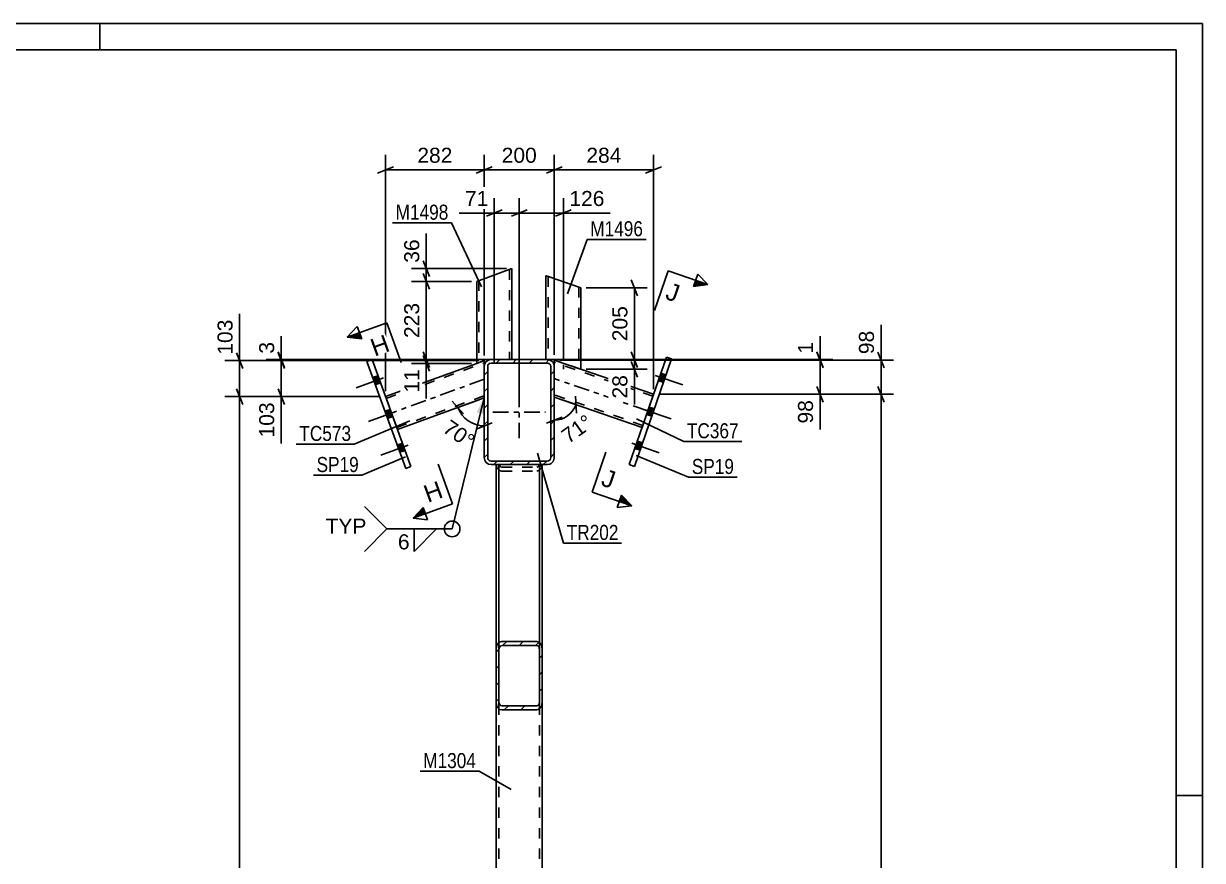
# Model space of a CAD drawing. Header units: millimetres. Extents: x 0 to 841, y 0 to 594.
# Drawn here: x 616.5 to 841, y 434.6 to 594 of the extents above; entities that cross this region are included whole.
import ezdxf

# ---------------------------------------------------------------- set-up
doc = ezdxf.new("R2010")
doc.units = ezdxf.units.MM
doc.linetypes.add('DXK_LINE_DOT2', pattern=[3.9198, 1.9599, -1.9599])
doc.linetypes.add('DXK_LINE_DOT3', pattern=[5.9187, 2.979, -0.9799, 0.9799, -0.9799])
doc.styles.add('Arial', font='ARIAL.TTF', dxfattribs={"height": 0.2})
doc.styles.add('Arial Narrow', font='ARIALN.TTF', dxfattribs={"height": 0.2})

# ---------------------------------------------------------------- blocks, each defined once
blk = doc.blocks.new('Unknown-761549208-1135')
at = {"color": 5, "linetype": 'Continuous'}
for p, q in [((841, 594), (0, 594)), ((631, 589), (631, 594)), ((841, 0), (841, 594)), ((836, 589), (5, 589)), ((836, 5), (836, 589)), ((841, 447), (836, 447))]:
    blk.add_line(p, q, dxfattribs=at)
blk = doc.blocks.new('Part-761549208-2528 - 2522')
at = {"linetype": 'Continuous'}
h = blk.add_hatch(dxfattribs=at)
h.set_pattern_fill('', scale=0.7, style=0, pattern_type=0)
h.set_pattern_definition([(45, (704.2237, 511.3522), (-1.57154, 1.57154), [])])
h.paths.add_polyline_path([(704.22, 528.69), (704.22, 511.35), (704.33, 510.84), (704.61, 510.41), (705.05, 510.12), (705.56, 510.02), (716.22, 510.02), (716.73, 510.12), (717.17, 510.41), (717.46, 510.84), (717.56, 511.35), (717.56, 528.69), (717.46, 529.2), (717.17, 529.63), (716.73, 529.92), (716.22, 530.02), (705.56, 530.02), (705.05, 529.92), (704.61, 529.63), (704.33, 529.2)])
h.paths.add_polyline_path([(705.09, 529.16), (705.3, 529.3), (705.56, 529.35), (716.22, 529.35), (716.48, 529.3), (716.7, 529.16), (716.84, 528.94), (716.89, 528.69), (716.89, 511.35), (716.84, 511.1), (716.7, 510.88), (716.48, 510.74), (716.22, 510.69), (705.56, 510.69), (705.3, 510.74), (705.09, 510.88), (704.94, 511.1), (704.89, 511.35), (704.89, 528.69), (704.94, 528.94)])
at = {"color": 2, "linetype": 'Continuous'}
for p, q in [((705.56, 530.02), (705.05, 529.92)), ((705.56, 530.02), (716.22, 530.02)), ((716.73, 529.92), (716.22, 530.02)), ((704.33, 529.2), (704.22, 528.69)), ((704.22, 511.35), (704.22, 528.69)), ((704.89, 528.69), (704.94, 528.94)), ((704.89, 511.35), (704.89, 528.69)), ((705.3, 529.3), (705.56, 529.35)), ((705.56, 529.35), (716.22, 529.35)), ((716.22, 529.35), (716.48, 529.3)), ((716.84, 528.94), (716.89, 528.69)), ((716.89, 511.35), (716.89, 528.69)), ((717.56, 528.69), (717.46, 529.2)), ((717.56, 511.35), (717.56, 528.69)), ((704.22, 511.35), (704.33, 510.84)), ((704.94, 511.1), (704.89, 511.35)), ((705.05, 510.12), (705.56, 510.02)), ((705.56, 510.69), (705.3, 510.74)), ((705.56, 510.69), (716.22, 510.69)), ((705.56, 510.02), (716.22, 510.02)), ((716.48, 510.74), (716.22, 510.69)), ((716.22, 510.02), (716.73, 510.12)), ((716.89, 511.35), (716.84, 511.1)), ((717.46, 510.84), (717.56, 511.35))]:
    blk.add_line(p, q, dxfattribs=at)
at = {"color": 7, "linetype": 'DXK_LINE_DOT3'}
for p, q in [((710.89, 515.02), (710.89, 525.02)), ((705.89, 520.02), (715.89, 520.02))]:
    blk.add_line(p, q, dxfattribs=at)
at = {"color": 2, "linetype": 'Continuous'}
for centre, radius, start, end in [((705.56, 528.69), 1.33, 112.5, 157.5), ((716.22, 528.69), 1.33, 22.5, 67.5), ((705.56, 528.69), 0.667, 112.5, 157.5), ((716.22, 528.69), 0.667, 22.5, 67.5), ((705.56, 511.35), 1.33, 202.5, 247.5), ((705.56, 511.35), 0.667, 202.5, 247.5), ((716.22, 511.35), 0.667, 292.5, 337.5), ((716.22, 511.35), 1.33, 292.5, 337.5)]:
    blk.add_arc(centre, radius, start, end, dxfattribs=at)
blk = doc.blocks.new('Part-761549208-2640 - 2522')
at = {"color": 2, "linetype": 'Continuous'}
for p, q in [((717.56, 529.92), (717.56, 529.08)), ((717.56, 529.08), (717.56, 528.69)), ((736.47, 523.41), (722.65, 528.17)), ((734.3, 517.11), (717.56, 522.87))]:
    blk.add_line(p, q, dxfattribs=at)
at = {"color": 7, "linetype": 'DXK_LINE_DOT2'}
for p, q in [((722.65, 528.17), (717.56, 529.92)), ((717.56, 529.92), (717.56, 529.86)), ((717.56, 529.86), (717.56, 529.67)), ((736.34, 523.03), (717.56, 529.5)), ((717.56, 528.69), (717.56, 522.87)), ((734.43, 517.49), (717.56, 523.29)), ((734.3, 517.11), (736.47, 523.41))]:
    blk.add_line(p, q, dxfattribs=at)
at = {"color": 7, "linetype": 'DXK_LINE_DOT3'}
blk.add_line((735.38, 520.26), (717.56, 526.4), dxfattribs=at)
blk = doc.blocks.new('Part-761549208-2548 - 2522')
at = {"color": 7, "linetype": 'DXK_LINE_DOT2'}
for p, q in [((706.49, 510.02), (715.29, 510.02)), ((706.49, 464.87), (706.49, 510.02)), ((707.02, 317.33), (707.02, 510.02)), ((714.76, 317.33), (714.76, 510.02)), ((715.29, 464.87), (715.29, 510.02)), ((706.49, 317.33), (706.49, 362.66)), ((715.29, 317.33), (715.29, 362.66)), ((715.29, 317.33), (706.49, 317.33))]:
    blk.add_line(p, q, dxfattribs=at)
at = {"color": 2, "linetype": 'Continuous'}
for p, q in [((706.49, 362.66), (706.49, 464.87)), ((715.29, 362.66), (715.29, 464.87))]:
    blk.add_line(p, q, dxfattribs=at)
blk = doc.blocks.new('Part-761549208-2554 - 2522')
at = {"color": 2, "linetype": 'Continuous'}
for p, q in [((702.8, 529.29), (685.43, 522.97)), ((704.22, 529.81), (704.22, 529.75)), ((704.22, 529.75), (704.22, 529.56)), ((704.22, 529.56), (704.22, 528.69)), ((687.71, 516.71), (704.22, 522.72))]:
    blk.add_line(p, q, dxfattribs=at)
at = {"color": 7, "linetype": 'DXK_LINE_DOT2'}
for p, q in [((685.57, 522.6), (704.22, 529.39)), ((702.8, 529.29), (704.22, 529.81)), ((704.22, 529.56), (704.22, 529.81)), ((704.22, 528.69), (704.22, 522.72)), ((687.57, 517.08), (704.22, 523.14)), ((685.43, 522.97), (687.71, 516.71))]:
    blk.add_line(p, q, dxfattribs=at)
at = {"color": 7, "linetype": 'DXK_LINE_DOT3'}
blk.add_line((704.22, 526.26), (686.57, 519.84), dxfattribs=at)
blk = doc.blocks.new('Part-761549208-2650 - 2522')
at = {"color": 2, "linetype": 'Continuous'}
for p, q in [((738.91, 530.5), (731.86, 510.02)), ((732.87, 509.67), (739.92, 530.16)), ((739.92, 530.16), (738.91, 530.5)), ((731.86, 510.02), (732.87, 509.67))]:
    blk.add_line(p, q, dxfattribs=at)
blk = doc.blocks.new('Part-761549208-2660 - 2522')
at = {"color": 2, "linetype": 'Continuous'}
for p, q in [((681.86, 529.65), (682.86, 530.02)), ((690.27, 509.66), (682.86, 530.02)), ((681.86, 529.65), (689.27, 509.29)), ((689.27, 509.29), (690.27, 509.66))]:
    blk.add_line(p, q, dxfattribs=at)
blk = doc.blocks.new('Part-761549208-2695 - 2522')
at = {"color": 7, "linetype": 'DXK_LINE_DOT2'}
for p, q in [((715.29, 510.02), (706.49, 510.02)), ((706.49, 510.02), (706.49, 464.05)), ((706.53, 510.02), (706.57, 509.74)), ((707.02, 464.05), (707.02, 510.02)), ((707.18, 509.79), (707.08, 510.02)), ((707.35, 509.62), (707.18, 509.79)), ((707.56, 509.55), (707.35, 509.62)), ((714.43, 509.62), (714.22, 509.55)), ((714.6, 509.79), (714.43, 509.62)), ((714.71, 510.02), (714.6, 509.79)), ((714.76, 464.05), (714.76, 510.02)), ((715.21, 509.74), (715.25, 510.02)), ((715.29, 464.05), (715.29, 510.02)), ((707.15, 508.88), (707.35, 508.82)), ((707.35, 508.82), (707.56, 508.76)), ((707.56, 509.55), (714.22, 509.55)), ((707.56, 508.76), (714.22, 508.76)), ((714.22, 508.76), (714.6, 508.88)), ((714.6, 508.88), (714.63, 508.88))]:
    blk.add_line(p, q, dxfattribs=at)
for centre, start, end in [((707.97, 510.06), 192.9924, 235.0125), ((713.81, 510.06), 304.9875, 347.0076)]:
    blk.add_arc(centre, 1.44, start, end, dxfattribs=at)
blk = doc.blocks.new('Part-761549208-2705 - 2522')
at = {"linetype": 'Continuous'}
h = blk.add_hatch(dxfattribs=at)
h.set_pattern_fill('', scale=0.7, style=0, pattern_type=0)
h.set_pattern_definition([(45, (706.4904, 464.8741), (-1.57154, 1.57154), [])])
h.paths.add_polyline_path([(706.49, 474.76), (706.49, 464.87), (706.57, 464.27), (706.8, 463.76), (707.15, 463.41), (707.56, 463.29), (714.22, 463.29), (714.63, 463.41), (714.98, 463.76), (715.21, 464.27), (715.29, 464.87), (715.29, 474.76), (715.21, 475.36), (714.98, 475.88), (714.63, 476.22), (714.22, 476.34), (707.56, 476.34), (707.15, 476.22), (706.8, 475.88), (706.57, 475.36)])
h.paths.add_polyline_path([(707.18, 475.32), (707.35, 475.49), (707.56, 475.55), (714.22, 475.55), (714.43, 475.49), (714.6, 475.32), (714.72, 475.06), (714.76, 474.76), (714.76, 464.87), (714.72, 464.57), (714.6, 464.32), (714.43, 464.14), (714.22, 464.08), (707.56, 464.08), (707.35, 464.14), (707.18, 464.32), (707.06, 464.57), (707.02, 464.87), (707.02, 474.76), (707.06, 475.06)])
at = {"color": 2, "linetype": 'Continuous'}
for p, q in [((706.49, 474.76), (706.49, 510.02)), ((715.29, 474.76), (715.29, 510.02)), ((707.56, 476.34), (707.15, 476.22)), ((707.56, 476.34), (714.22, 476.34)), ((714.63, 476.22), (714.22, 476.34)), ((706.57, 475.36), (706.49, 474.76)), ((706.49, 464.87), (706.49, 474.76)), ((707.02, 474.76), (707.06, 475.06)), ((707.02, 464.87), (707.02, 474.76)), ((707.35, 475.49), (707.56, 475.55)), ((707.56, 475.55), (714.22, 475.55)), ((714.22, 475.55), (714.43, 475.49)), ((714.72, 475.06), (714.76, 474.76)), ((714.76, 464.87), (714.76, 474.76)), ((715.29, 474.76), (715.21, 475.36)), ((715.29, 464.87), (715.29, 474.76)), ((706.49, 464.87), (706.57, 464.27)), ((707.06, 464.57), (707.02, 464.87)), ((714.76, 464.87), (714.72, 464.57)), ((715.21, 464.27), (715.29, 464.87)), ((707.15, 463.41), (707.56, 463.29)), ((707.56, 464.08), (707.35, 464.14)), ((707.56, 464.08), (714.22, 464.08)), ((707.56, 463.29), (714.22, 463.29)), ((714.43, 464.14), (714.22, 464.08)), ((714.22, 463.29), (714.63, 463.41))]:
    blk.add_line(p, q, dxfattribs=at)
at = {"color": 7, "linetype": 'DXK_LINE_DOT2'}
for p, q in [((706.49, 510.02), (715.29, 510.02)), ((706.57, 509.74), (706.53, 510.02)), ((707.02, 464.87), (707.02, 510.02)), ((707.08, 510.02), (707.18, 509.79)), ((707.18, 509.79), (707.35, 509.62)), ((707.35, 509.62), (707.56, 509.55)), ((714.22, 509.55), (714.43, 509.62)), ((714.43, 509.62), (714.6, 509.79)), ((714.6, 509.79), (714.71, 510.02)), ((714.76, 464.87), (714.76, 510.02)), ((715.25, 510.02), (715.21, 509.74)), ((707.56, 508.76), (707.15, 508.88)), ((707.56, 509.55), (714.22, 509.55)), ((707.56, 508.76), (714.22, 508.76)), ((714.63, 508.88), (714.22, 508.76)), ((706.49, 464.87), (706.49, 474.76)), ((715.29, 464.87), (715.29, 474.76))]:
    blk.add_line(p, q, dxfattribs=at)
for centre, start, end in [((707.97, 510.06), 192.9924, 235.0125), ((713.81, 510.06), 304.9875, 347.0076)]:
    blk.add_arc(centre, 1.44, start, end, dxfattribs=at)
at = {"color": 2, "linetype": 'Continuous'}
for centre, radius, start, end in [((707.97, 475.04), 1.44, 124.9875, 167.0076), ((713.81, 475.04), 1.44, 12.9924, 55.0125), ((707.77, 474.9), 0.72, 124.9875, 167.0076), ((714.02, 474.9), 0.72, 12.9924, 55.0125), ((707.97, 464.59), 1.44, 192.9924, 235.0125), ((707.77, 464.73), 0.72, 192.9924, 235.0125), ((714.02, 464.73), 0.72, 304.9875, 347.0076), ((713.81, 464.59), 1.44, 304.9875, 347.0076)]:
    blk.add_arc(centre, radius, start, end, dxfattribs=at)
blk = doc.blocks.new('Bolt-761549208-2716 - 2522')
at = {"linetype": 'Continuous'}
for points in [[(684.48, 525.57), (683.98, 526.95), (682.98, 526.58), (683.48, 525.21)], [(684.48, 525.57), (683.98, 526.95), (682.98, 526.58), (683.48, 525.21)], [(684.48, 525.57), (683.98, 526.95), (682.98, 526.58), (683.48, 525.21)], [(686.82, 519.15), (686.32, 520.53), (685.32, 520.16), (685.82, 518.78)], [(686.82, 519.15), (686.32, 520.53), (685.32, 520.16), (685.82, 518.78)], [(689.16, 512.73), (688.66, 514.11), (687.65, 513.74), (688.16, 512.36)], [(689.16, 512.73), (688.66, 514.11), (687.65, 513.74), (688.16, 512.36)], [(689.16, 512.73), (688.66, 514.11), (687.65, 513.74), (688.16, 512.36)]]:
    blk.add_hatch(color=1, dxfattribs=at).paths.add_polyline_path(points)
at = {"color": 1, "linetype": 'Continuous'}
for p, q in [((685.05, 526.56), (679.85, 524.66)), ((685.05, 526.56), (679.85, 524.66)), ((685.05, 526.56), (679.85, 524.66)), ((683.98, 526.95), (682.98, 526.58)), ((683.98, 526.95), (682.98, 526.58)), ((683.98, 526.95), (682.98, 526.58)), ((684.48, 525.57), (683.48, 525.21)), ((684.48, 525.57), (683.48, 525.21)), ((684.48, 525.57), (683.48, 525.21)), ((687.38, 520.14), (682.18, 518.24)), ((687.38, 520.14), (682.18, 518.24)), ((686.32, 520.53), (685.32, 520.16)), ((686.32, 520.53), (685.32, 520.16)), ((686.82, 519.15), (685.82, 518.78)), ((686.82, 519.15), (685.82, 518.78)), ((688.66, 514.11), (687.65, 513.74)), ((688.66, 514.11), (687.65, 513.74)), ((688.66, 514.11), (687.65, 513.74)), ((689.72, 513.71), (684.52, 511.82)), ((689.72, 513.71), (684.52, 511.82)), ((689.72, 513.71), (684.52, 511.82)), ((689.16, 512.73), (688.16, 512.36)), ((689.16, 512.73), (688.16, 512.36)), ((689.16, 512.73), (688.16, 512.36))]:
    blk.add_line(p, q, dxfattribs=at)
blk = doc.blocks.new('Bolt-761549208-2718 - 2522')
at = {"linetype": 'Continuous'}
for points in [[(737.85, 527.41), (737.37, 526.03), (738.38, 525.68), (738.85, 527.07)], [(737.85, 527.41), (737.37, 526.03), (738.38, 525.68), (738.85, 527.07)], [(737.85, 527.41), (737.37, 526.03), (738.38, 525.68), (738.85, 527.07)], [(735.62, 520.95), (735.14, 519.57), (736.15, 519.22), (736.63, 520.61)], [(735.62, 520.95), (735.14, 519.57), (736.15, 519.22), (736.63, 520.61)], [(733.4, 514.49), (732.92, 513.11), (733.93, 512.76), (734.41, 514.15)], [(733.4, 514.49), (732.92, 513.11), (733.93, 512.76), (734.41, 514.15)], [(733.4, 514.49), (732.92, 513.11), (733.93, 512.76), (734.41, 514.15)]]:
    blk.add_hatch(color=1, dxfattribs=at).paths.add_polyline_path(points)
at = {"color": 1, "linetype": 'Continuous'}
for p, q in [((736.79, 527), (742.02, 525.2)), ((736.79, 527), (742.02, 525.2)), ((736.79, 527), (742.02, 525.2)), ((737.37, 526.03), (738.38, 525.68)), ((737.37, 526.03), (738.38, 525.68)), ((737.37, 526.03), (738.38, 525.68)), ((737.85, 527.41), (738.85, 527.07)), ((737.85, 527.41), (738.85, 527.07)), ((737.85, 527.41), (738.85, 527.07)), ((735.62, 520.95), (736.63, 520.61)), ((735.62, 520.95), (736.63, 520.61)), ((734.56, 520.54), (739.8, 518.74)), ((734.56, 520.54), (739.8, 518.74)), ((735.14, 519.57), (736.15, 519.22)), ((735.14, 519.57), (736.15, 519.22)), ((733.4, 514.49), (734.41, 514.15)), ((733.4, 514.49), (734.41, 514.15)), ((733.4, 514.49), (734.41, 514.15)), ((732.34, 514.08), (737.57, 512.28)), ((732.34, 514.08), (737.57, 512.28)), ((732.34, 514.08), (737.57, 512.28)), ((732.92, 513.11), (733.93, 512.76)), ((732.92, 513.11), (733.93, 512.76)), ((732.92, 513.11), (733.93, 512.76))]:
    blk.add_line(p, q, dxfattribs=at)
blk = doc.blocks.new('Part-761549208-2732 - 2522')
at = {"color": 2, "linetype": 'Continuous'}
for p, q in [((715.98, 545.98), (715.98, 530.02)), ((715.98, 545.98), (716.04, 545.95)), ((716.04, 545.95), (716.21, 545.89)), ((716.21, 545.89), (716.78, 545.7)), ((722.65, 543.68), (716.78, 545.7)), ((722.65, 543.68), (722.65, 528.17)), ((716.22, 530.02), (717.56, 530.02)), ((717.56, 530.02), (717.56, 529.92)), ((722.59, 528.19), (717.56, 529.92)), ((722.65, 528.17), (722.59, 528.19))]:
    blk.add_line(p, q, dxfattribs=at)
at = {"color": 7, "linetype": 'DXK_LINE_DOT2'}
for p, q in [((716.21, 545.89), (716.63, 545.75)), ((716.38, 545.84), (716.38, 530.02)), ((716.38, 545.84), (716.41, 545.83)), ((716.47, 545.81), (716.78, 545.7)), ((722.25, 543.82), (722.25, 528.31)), ((716.22, 530.02), (715.98, 530.02)), ((716.21, 530.02), (716.22, 530.02)), ((722.22, 528.32), (722.15, 528.34))]:
    blk.add_line(p, q, dxfattribs=at)
at = {"color": 7, "linetype": 'DXK_LINE_DOT3'}
blk.add_line((719.31, 544.83), (719.31, 528.17), dxfattribs=at)
blk = doc.blocks.new('Part-761549208-2742 - 2522')
at = {"color": 2, "linetype": 'Continuous'}
for p, q in [((709.46, 547.33), (702.8, 544.9)), ((709.46, 547.33), (709.46, 530.02)), ((702.8, 544.9), (702.8, 529.29)), ((704.22, 529.81), (704.22, 530.02)), ((704.22, 530.02), (705.56, 530.02)), ((702.8, 529.29), (704.22, 529.81))]:
    blk.add_line(p, q, dxfattribs=at)
at = {"color": 7, "linetype": 'DXK_LINE_DOT3'}
blk.add_line((706.13, 546.11), (706.13, 529.29), dxfattribs=at)
at = {"color": 7, "linetype": 'DXK_LINE_DOT2'}
for p, q in [((709.06, 547.18), (709.06, 530.02)), ((703.2, 545.04), (703.23, 545.06)), ((703.2, 545.04), (703.2, 529.44)), ((709.46, 530.02), (705.56, 530.02))]:
    blk.add_line(p, q, dxfattribs=at)
blk = doc.blocks.new('AngleDimension-761549208-15784 - 2522')
at = {"color": 7, "linetype": 'Continuous'}
for p, q in [((698.13, 522.1), (700.29, 519.69)), ((699.21, 520.89), (704.22, 522.72)), ((703.28, 522.38), (699.21, 520.89)), ((704.22, 517.38), (704.22, 522.72)), ((705.72, 517.98), (702.72, 516.78))]:
    blk.add_line(p, q, dxfattribs=at)
blk.add_arc((704.22, 522.72), 5.33, 200, 270, dxfattribs=at)
at = {"color": 0}
blk.add_wipeout([(701.21, 512.09), (703.62, 515.53), (697.68, 519.69), (695.27, 516.25)], dxfattribs=at)
at = {"color": 3, "style": 'Arial'}
blk.add_text('70°', height=2.865, rotation=-35.002, dxfattribs=at).set_placement((696.11, 516.4))
blk = doc.blocks.new('StraightDimension-761549208-15345 - 2522')
at = {"color": 7, "linetype": 'Continuous'}
for p, q in [((657.05, 531.31), (658.25, 528.31)), ((703.22, 529.81), (654.8, 529.81)), ((657.65, 522.97), (657.65, 529.81)), ((658.25, 521.47), (657.05, 524.47)), ((684.43, 522.97), (654.8, 522.97))]:
    blk.add_line(p, q, dxfattribs=at)
at = {"color": 0}
blk.add_wipeout([(656.9, 538.21), (652.7, 538.21), (652.7, 530.34), (656.9, 530.34)], dxfattribs=at)
at = {"color": 7, "linetype": 'Continuous'}
blk.add_line((657.65, 529.81), (657.65, 538.73), dxfattribs=at)
blk.add_line((657.65, 529.81), (657.65, 538.73), dxfattribs=at)
at = {"color": 3, "style": 'Arial'}
blk.add_text('103', height=2.865, rotation=90.0002, dxfattribs=at).set_placement((656.3, 530.94))
blk = doc.blocks.new('StraightDimension-761549208-15346 - 2522')
at = {"color": 7, "linetype": 'Continuous'}
for p, q in [((658.25, 521.47), (657.05, 524.47)), ((684.43, 522.97), (654.8, 522.97)), ((657.65, 306.33), (657.65, 522.97)), ((657.05, 307.83), (658.25, 304.83)), ((703.22, 306.33), (654.8, 306.33))]:
    blk.add_line(p, q, dxfattribs=at)
at = {"color": 0}
blk.add_wipeout([(656.9, 419.7), (652.7, 419.7), (652.7, 409.61), (656.9, 409.61)], dxfattribs=at)
at = {"color": 3, "style": 'Arial'}
blk.add_text('3250', height=2.865, rotation=90.0002, dxfattribs=at).set_placement((656.3, 410.21))
blk = doc.blocks.new('StraightDimension-761549208-15563 - 2522')
at = {"color": 7, "linetype": 'Continuous'}
for p, q in [((685.43, 523.97), (685.43, 568.99)), ((704.22, 530.81), (704.22, 568.99)), ((686.93, 566.74), (683.93, 565.54)), ((685.43, 566.14), (704.22, 566.14)), ((702.72, 565.54), (705.72, 566.74))]:
    blk.add_line(p, q, dxfattribs=at)
at = {"color": 0}
blk.add_wipeout([(698.76, 566.89), (698.76, 571.09), (690.89, 571.09), (690.89, 566.89)], dxfattribs=at)
at = {"color": 3, "style": 'Arial'}
blk.add_text('282', height=2.865, dxfattribs=at).set_placement((691.49, 567.49))
blk = doc.blocks.new('StraightDimension-761549208-15496 - 2522')
at = {"color": 7, "linetype": 'Continuous'}
for p, q in [((664.98, 531.31), (666.18, 528.31)), ((703.22, 529.81), (662.73, 529.81)), ((665.58, 522.97), (665.58, 529.81)), ((666.18, 521.47), (664.98, 524.47)), ((684.43, 522.97), (662.73, 522.97))]:
    blk.add_line(p, q, dxfattribs=at)
at = {"color": 0}
blk.add_wipeout([(664.83, 522.45), (660.63, 522.45), (660.63, 514.58), (664.83, 514.58)], dxfattribs=at)
at = {"color": 7, "linetype": 'Continuous'}
blk.add_line((665.58, 522.97), (665.58, 514.05), dxfattribs=at)
blk.add_line((665.58, 522.97), (665.58, 514.05), dxfattribs=at)
at = {"color": 3, "style": 'Arial'}
blk.add_text('103', height=2.865, rotation=90.0002, dxfattribs=at).set_placement((664.23, 515.18))
blk = doc.blocks.new('StraightDimension-761549208-15562 - 2522')
at = {"color": 7, "linetype": 'Continuous'}
for p, q in [((704.22, 530.81), (704.22, 568.99)), ((717.56, 530.92), (717.56, 568.99)), ((705.72, 566.74), (702.72, 565.54)), ((704.22, 566.14), (717.56, 566.14)), ((716.06, 565.54), (719.06, 566.74))]:
    blk.add_line(p, q, dxfattribs=at)
at = {"color": 0}
blk.add_wipeout([(714.83, 566.89), (714.83, 571.09), (706.95, 571.09), (706.95, 566.89)], dxfattribs=at)
at = {"color": 3, "style": 'Arial'}
blk.add_text('200', height=2.865, dxfattribs=at).set_placement((707.55, 567.49))
blk = doc.blocks.new('StraightDimension-761549208-15525 - 2522')
at = {"color": 7, "linetype": 'Continuous'}
for p, q in [((717.22, 530.02), (770.59, 530.02)), ((718.56, 529.92), (770.59, 529.92)), ((767.59, 531.52), (768.79, 528.52)), ((768.79, 528.42), (767.59, 531.42)), ((768.19, 529.92), (768.19, 530.02))]:
    blk.add_line(p, q, dxfattribs=at)
at = {"color": 0}
blk.add_wipeout([(767.44, 533.97), (763.24, 533.97), (763.24, 530.54), (767.44, 530.54)], dxfattribs=at)
at = {"color": 7, "linetype": 'Continuous'}
blk.add_line((768.19, 530.02), (768.19, 534.49), dxfattribs=at)
blk.add_line((768.19, 530.02), (768.19, 534.49), dxfattribs=at)
at = {"color": 3, "style": 'Arial'}
blk.add_text('1', height=2.87, rotation=90.0002, dxfattribs=at).set_placement((766.84, 531.14))
blk = doc.blocks.new('StraightDimension-761549208-15390 - 2522')
at = {"color": 7, "linetype": 'Continuous'}
for p, q in [((737.47, 523.41), (782.2, 523.41)), ((780.4, 521.91), (779.2, 524.91)), ((779.8, 306.44), (779.8, 523.41)), ((779.2, 307.94), (780.4, 304.94)), ((718.56, 306.44), (782.2, 306.44))]:
    blk.add_line(p, q, dxfattribs=at)
at = {"color": 0}
blk.add_wipeout([(779.05, 419.98), (774.85, 419.98), (774.85, 409.88), (779.05, 409.88)], dxfattribs=at)
at = {"color": 3, "style": 'Arial'}
blk.add_text('3255', height=2.865, rotation=90.0002, dxfattribs=at).set_placement((778.45, 410.48))
blk = doc.blocks.new('StraightDimension-761549208-15495 - 2522')
at = {"color": 7, "linetype": 'Continuous'}
for p, q in [((704.56, 530.02), (662.73, 530.02)), ((664.98, 531.52), (666.18, 528.52)), ((666.18, 528.31), (664.98, 531.31)), ((665.58, 529.81), (665.58, 530.02)), ((703.22, 529.81), (662.73, 529.81))]:
    blk.add_line(p, q, dxfattribs=at)
at = {"color": 0}
blk.add_wipeout([(664.83, 533.97), (660.63, 533.97), (660.63, 530.54), (664.83, 530.54)], dxfattribs=at)
at = {"color": 7, "linetype": 'Continuous'}
blk.add_line((665.58, 530.02), (665.58, 534.49), dxfattribs=at)
blk.add_line((665.58, 530.02), (665.58, 534.49), dxfattribs=at)
at = {"color": 3, "style": 'Arial'}
blk.add_text('3', height=2.87, rotation=90.0002, dxfattribs=at).set_placement((664.23, 531.14))
blk = doc.blocks.new('StraightDimension-761549208-15389 - 2522')
at = {"color": 7, "linetype": 'Continuous'}
for p, q in [((718.56, 529.92), (782.2, 529.92)), ((779.2, 531.42), (780.4, 528.42)), ((779.8, 523.41), (779.8, 529.92)), ((737.47, 523.41), (782.2, 523.41)), ((780.4, 521.91), (779.2, 524.91))]:
    blk.add_line(p, q, dxfattribs=at)
at = {"color": 0}
blk.add_wipeout([(779.05, 536.09), (774.85, 536.09), (774.85, 530.45), (779.05, 530.45)], dxfattribs=at)
at = {"color": 7, "linetype": 'Continuous'}
blk.add_line((779.8, 529.92), (779.8, 536.62), dxfattribs=at)
blk.add_line((779.8, 529.92), (779.8, 536.62), dxfattribs=at)
at = {"color": 3, "style": 'Arial'}
blk.add_text('98', height=2.865, rotation=90.0002, dxfattribs=at).set_placement((778.45, 531.05))
blk = doc.blocks.new('StraightDimension-761549208-15526 - 2522')
at = {"color": 7, "linetype": 'Continuous'}
for p, q in [((718.56, 529.92), (770.59, 529.92)), ((767.59, 531.42), (768.79, 528.42)), ((768.19, 523.41), (768.19, 529.92)), ((737.47, 523.41), (770.59, 523.41)), ((768.79, 521.91), (767.59, 524.91))]:
    blk.add_line(p, q, dxfattribs=at)
at = {"color": 0}
blk.add_wipeout([(767.44, 522.89), (763.24, 522.89), (763.24, 517.24), (767.44, 517.24)], dxfattribs=at)
at = {"color": 7, "linetype": 'Continuous'}
blk.add_line((768.19, 523.41), (768.19, 516.71), dxfattribs=at)
blk.add_line((768.19, 523.41), (768.19, 516.71), dxfattribs=at)
at = {"color": 3, "style": 'Arial'}
blk.add_text('98', height=2.865, rotation=90.0002, dxfattribs=at).set_placement((766.84, 517.84))
blk = doc.blocks.new('StraightDimension-761549208-15561 - 2522')
at = {"color": 7, "linetype": 'Continuous'}
for p, q in [((717.56, 530.92), (717.56, 568.99)), ((736.47, 524.41), (736.47, 568.99)), ((719.06, 566.74), (716.06, 565.54)), ((717.56, 566.14), (736.47, 566.14)), ((734.97, 565.54), (737.97, 566.74))]:
    blk.add_line(p, q, dxfattribs=at)
at = {"color": 0}
blk.add_wipeout([(730.95, 566.89), (730.95, 571.09), (723.08, 571.09), (723.08, 566.89)], dxfattribs=at)
at = {"color": 3, "style": 'Arial'}
blk.add_text('284', height=2.865, dxfattribs=at).set_placement((723.68, 567.49))
blk = doc.blocks.new('StraightDimension-761549208-15608 - 2522')
at = {"color": 7, "linetype": 'Continuous'}
for p, q in [((710.89, 521.02), (710.89, 560.76)), ((719.31, 530.32), (719.31, 560.76)), ((709.39, 557.31), (712.39, 558.51)), ((710.89, 557.91), (719.31, 557.91)), ((720.81, 558.51), (717.81, 557.31))]:
    blk.add_line(p, q, dxfattribs=at)
at = {"color": 0}
blk.add_wipeout([(727.71, 558.66), (727.71, 562.86), (719.84, 562.86), (719.84, 558.66)], dxfattribs=at)
at = {"color": 7, "linetype": 'Continuous'}
blk.add_line((719.31, 557.91), (728.23, 557.91), dxfattribs=at)
blk.add_line((719.31, 557.91), (728.23, 557.91), dxfattribs=at)
at = {"color": 3, "style": 'Arial'}
blk.add_text('126', height=2.865, dxfattribs=at).set_placement((720.44, 559.26))
blk = doc.blocks.new('StraightDimension-761549208-15609 - 2522')
at = {"color": 7, "linetype": 'Continuous'}
for p, q in [((706.13, 530.29), (706.13, 560.76)), ((710.89, 521.02), (710.89, 560.76)), ((704.63, 557.31), (707.63, 558.51)), ((706.13, 557.91), (710.89, 557.91)), ((712.39, 558.51), (709.39, 557.31))]:
    blk.add_line(p, q, dxfattribs=at)
at = {"color": 0}
blk.add_wipeout([(705.6, 558.66), (705.6, 562.86), (699.96, 562.86), (699.96, 558.66)], dxfattribs=at)
at = {"color": 7, "linetype": 'Continuous'}
blk.add_line((706.13, 557.91), (699.43, 557.91), dxfattribs=at)
blk.add_line((706.13, 557.91), (699.43, 557.91), dxfattribs=at)
at = {"color": 3, "style": 'Arial'}
blk.add_text('71', height=2.865, dxfattribs=at).set_placement((700.56, 559.26))
blk = doc.blocks.new('StraightDimension-761549208-15630 - 2522')
at = {"color": 7, "linetype": 'Continuous'}
for p, q in [((692.6, 548.83), (693.8, 545.83)), ((708.46, 547.33), (690.35, 547.33)), ((693.8, 543.4), (692.6, 546.4)), ((693.2, 544.9), (693.2, 547.33)), ((701.8, 544.9), (690.35, 544.9))]:
    blk.add_line(p, q, dxfattribs=at)
at = {"color": 0}
blk.add_wipeout([(692.45, 553.5), (688.25, 553.5), (688.25, 547.85), (692.45, 547.85)], dxfattribs=at)
at = {"color": 7, "linetype": 'Continuous'}
blk.add_line((693.2, 547.33), (693.2, 554.02), dxfattribs=at)
blk.add_line((693.2, 547.33), (693.2, 554.02), dxfattribs=at)
at = {"color": 3, "style": 'Arial'}
blk.add_text('36', height=2.865, rotation=90.0002, dxfattribs=at).set_placement((691.85, 548.45))
blk = doc.blocks.new('StraightDimension-761549208-15631 - 2522')
at = {"color": 7, "linetype": 'Continuous'}
for p, q in [((693.8, 543.4), (692.6, 546.4)), ((701.8, 544.9), (690.35, 544.9)), ((693.2, 530.02), (693.2, 544.9)), ((705.13, 530.02), (690.35, 530.02)), ((692.6, 531.52), (693.8, 528.52))]:
    blk.add_line(p, q, dxfattribs=at)
at = {"color": 0}
blk.add_wipeout([(692.45, 541.39), (688.25, 541.39), (688.25, 533.52), (692.45, 533.52)], dxfattribs=at)
at = {"color": 3, "style": 'Arial'}
blk.add_text('223', height=2.865, rotation=90.0002, dxfattribs=at).set_placement((691.85, 534.12))
blk = doc.blocks.new('StraightDimension-761549208-15632 - 2522')
at = {"color": 7, "linetype": 'Continuous'}
for p, q in [((705.13, 530.02), (690.35, 530.02)), ((692.6, 531.52), (693.8, 528.52)), ((693.8, 527.79), (692.6, 530.79)), ((693.2, 529.29), (693.2, 530.02)), ((701.8, 529.29), (690.35, 529.29))]:
    blk.add_line(p, q, dxfattribs=at)
at = {"color": 0}
blk.add_wipeout([(692.45, 528.77), (688.25, 528.77), (688.25, 523.12), (692.45, 523.12)], dxfattribs=at)
at = {"color": 7, "linetype": 'Continuous'}
blk.add_line((693.2, 529.29), (693.2, 522.59), dxfattribs=at)
blk.add_line((693.2, 529.29), (693.2, 522.59), dxfattribs=at)
at = {"color": 3, "style": 'Arial'}
blk.add_text('11', height=2.865, rotation=90.0002, dxfattribs=at).set_placement((691.85, 523.72))
blk = doc.blocks.new('StraightDimension-761549208-15689 - 2522')
at = {"color": 7, "linetype": 'Continuous'}
for p, q in [((723.65, 543.68), (735.24, 543.68)), ((733.44, 542.18), (732.24, 545.18)), ((732.84, 530.02), (732.84, 543.68)), ((716.98, 530.02), (735.24, 530.02)), ((732.24, 531.52), (733.44, 528.52))]:
    blk.add_line(p, q, dxfattribs=at)
at = {"color": 0}
blk.add_wipeout([(732.09, 540.79), (727.89, 540.79), (727.89, 532.91), (732.09, 532.91)], dxfattribs=at)
at = {"color": 3, "style": 'Arial'}
blk.add_text('205', height=2.865, rotation=90.0002, dxfattribs=at).set_placement((731.49, 533.51))
blk = doc.blocks.new('StraightDimension-761549208-15690 - 2522')
at = {"color": 7, "linetype": 'Continuous'}
for p, q in [((716.98, 530.02), (735.24, 530.02)), ((732.24, 531.52), (733.44, 528.52)), ((732.84, 528.17), (732.84, 530.02)), ((723.65, 528.17), (735.24, 528.17)), ((733.44, 526.67), (732.24, 529.67))]:
    blk.add_line(p, q, dxfattribs=at)
at = {"color": 0}
blk.add_wipeout([(732.09, 527.65), (727.89, 527.65), (727.89, 522), (732.09, 522)], dxfattribs=at)
at = {"color": 7, "linetype": 'Continuous'}
blk.add_line((732.84, 528.17), (732.84, 521.47), dxfattribs=at)
blk.add_line((732.84, 528.17), (732.84, 521.47), dxfattribs=at)
at = {"color": 3, "style": 'Arial'}
blk.add_text('28', height=2.865, rotation=90.0002, dxfattribs=at).set_placement((731.49, 522.6))
blk = doc.blocks.new('AngleDimension-761549208-15788 - 2522')
at = {"color": 7, "linetype": 'Continuous'}
for p, q in [((721.71, 521.44), (717.56, 522.87)), ((717.56, 518.48), (717.56, 522.87)), ((718.5, 522.55), (721.71, 521.44)), ((721.63, 523.06), (721.78, 519.83)), ((716.06, 517.88), (719.06, 519.08))]:
    blk.add_line(p, q, dxfattribs=at)
blk.add_arc((717.56, 522.87), 4.39, 270, 341.0031, dxfattribs=at)
at = {"color": 0}
blk.add_wipeout([(726.02, 517.25), (723.58, 520.67), (717.68, 516.46), (720.12, 513.04)], dxfattribs=at)
at = {"color": 3, "style": 'Arial'}
blk.add_text('71°', height=2.865, rotation=35.5005, dxfattribs=at).set_placement((720.26, 513.88))
blk = doc.blocks.new('Mark-761549208-15249 - 2522')
at = {"color": 0}
blk.add_wipeout([(702.67, 452.22), (702.67, 455.22), (692.61, 455.22), (692.61, 452.22)], dxfattribs=at)
blk.add_wipeout([(702.67, 452.22), (702.67, 455.22), (692.61, 455.22), (692.61, 452.22)], dxfattribs=at)
at = {"color": 30, "linetype": 'Continuous'}
for p in [(692.01, 451.62), (709.33, 448.12)]:
    blk.add_line(p, (703.27, 451.62), dxfattribs=at)
at = {"color": 3, "style": 'Arial Narrow'}
blk.add_text('M1304', height=2.863, dxfattribs=at).set_placement((692.61, 452.22))
blk = doc.blocks.new('WeldMark-761549208-15803 - 2522')
at = {"linetype": 'Continuous'}
blk.add_hatch(color=30, dxfattribs=at).paths.add_polyline_path([(702.78, 519.98), (704.22, 522.72), (704.24, 519.62)])
at = {"color": 30, "linetype": 'Continuous'}
blk.add_line((704.22, 522.72), (698.11, 497.77), dxfattribs=at)
at = {"color": 3, "linetype": 'Continuous'}
for q in [(681.4, 502.06), (681.4, 493.48)]:
    blk.add_line((685.69, 497.77), q, dxfattribs=at)
for start, end in [(90, 270), (270, 90)]:
    blk.add_arc((698.11, 497.77), 1.5, start, end, dxfattribs=at)
at = {"color": 0}
blk.add_wipeout([(690.21, 493.67), (690.21, 497.07), (687.59, 497.07), (687.59, 493.67)], dxfattribs=at)
at = {"color": 30, "linetype": 'Continuous'}
blk.add_line((685.69, 497.77), (698.11, 497.77), dxfattribs=at)
at = {"color": 3, "linetype": 'Continuous'}
for p, q in [((690.87, 497.77), (695.15, 497.77)), ((695.15, 497.77), (690.87, 493.48)), ((690.87, 493.48), (690.87, 497.77))]:
    blk.add_line(p, q, dxfattribs=at)
at = {"color": 3, "style": 'Arial'}
blk.add_text('6', height=2.87, dxfattribs=at).set_placement((687.79, 493.87))
at = {"color": 0, "linetype": 'Continuous'}
blk.add_wipeout([(681.79, 496.87), (681.79, 499.87), (674.01, 499.87), (674.01, 496.87)], dxfattribs=at)
blk.add_wipeout([(681.79, 496.87), (681.79, 499.87), (674.01, 499.87), (674.01, 496.87)], dxfattribs=at)
at = {"color": 3, "linetype": 'Continuous', "style": 'Arial'}
blk.add_text('TYP', height=2.865, dxfattribs=at).set_placement((674.01, 496.87))
blk = doc.blocks.new('Mark-761549208-15277 - 2522')
at = {"color": 0}
blk.add_wipeout([(680.34, 508.6), (680.34, 511.6), (672.3, 511.6), (672.3, 508.6)], dxfattribs=at)
blk.add_wipeout([(680.34, 508.6), (680.34, 511.6), (672.3, 511.6), (672.3, 508.6)], dxfattribs=at)
at = {"color": 30, "linetype": 'Continuous'}
for p in [(689.21, 511.49), (671.7, 508)]:
    blk.add_line(p, (680.94, 508), dxfattribs=at)
at = {"color": 3, "style": 'Arial Narrow'}
blk.add_text('SP19', height=2.863, dxfattribs=at).set_placement((672.3, 508.6))
blk = doc.blocks.new('Mark-761549208-15259 - 2522')
at = {"color": 0}
blk.add_wipeout([(678.89, 514.52), (678.89, 517.52), (669.02, 517.52), (669.02, 514.52)], dxfattribs=at)
blk.add_wipeout([(678.89, 514.52), (678.89, 517.52), (669.02, 517.52), (669.02, 514.52)], dxfattribs=at)
at = {"color": 30, "linetype": 'Continuous'}
for p in [(690.06, 518.38), (668.42, 513.92)]:
    blk.add_line(p, (679.49, 513.92), dxfattribs=at)
at = {"color": 3, "style": 'Arial Narrow'}
blk.add_text('TC573', height=2.863, dxfattribs=at).set_placement((669.02, 514.52))
blk = doc.blocks.new('Mark-761549208-15253 - 2522')
at = {"color": 0}
blk.add_wipeout([(729.8, 495.67), (729.8, 498.67), (719.94, 498.67), (719.94, 495.67)], dxfattribs=at)
blk.add_wipeout([(729.8, 495.67), (729.8, 498.67), (719.94, 498.67), (719.94, 495.67)], dxfattribs=at)
at = {"color": 30, "linetype": 'Continuous'}
for p, q in [((714.38, 512.2), (719.34, 495.07)), ((719.34, 495.07), (730.4, 495.07))]:
    blk.add_line(p, q, dxfattribs=at)
at = {"color": 3, "style": 'Arial Narrow'}
blk.add_text('TR202', height=2.863, dxfattribs=at).set_placement((719.94, 495.67))
blk = doc.blocks.new('Mark-761549208-15265 - 2522')
at = {"color": 0}
blk.add_wipeout([(752.69, 515.03), (752.69, 518.03), (742.82, 518.03), (742.82, 515.03)], dxfattribs=at)
blk.add_wipeout([(752.69, 515.03), (752.69, 518.03), (742.82, 518.03), (742.82, 515.03)], dxfattribs=at)
at = {"color": 30, "linetype": 'Continuous'}
for p, q in [((733.2, 518.71), (742.22, 514.43)), ((742.22, 514.43), (753.29, 514.43))]:
    blk.add_line(p, q, dxfattribs=at)
at = {"color": 3, "style": 'Arial Narrow'}
blk.add_text('TC367', height=2.863, dxfattribs=at).set_placement((742.82, 515.03))
blk = doc.blocks.new('Mark-761549208-15271 - 2522')
at = {"color": 0}
blk.add_wipeout([(751.8, 508.23), (751.8, 511.23), (743.76, 511.23), (743.76, 508.23)], dxfattribs=at)
blk.add_wipeout([(751.8, 508.23), (751.8, 511.23), (743.76, 511.23), (743.76, 508.23)], dxfattribs=at)
at = {"color": 30, "linetype": 'Continuous'}
for p, q in [((733.14, 511.74), (743.16, 507.63)), ((743.16, 507.63), (752.4, 507.63))]:
    blk.add_line(p, q, dxfattribs=at)
at = {"color": 3, "style": 'Arial Narrow'}
blk.add_text('SP19', height=2.863, dxfattribs=at).set_placement((743.76, 508.23))
blk = doc.blocks.new('Mark-761549208-15283 - 2522')
at = {"color": 0}
blk.add_wipeout([(734.47, 553.51), (734.47, 556.51), (724.42, 556.51), (724.42, 553.51)], dxfattribs=at)
blk.add_wipeout([(734.47, 553.51), (734.47, 556.51), (724.42, 556.51), (724.42, 553.51)], dxfattribs=at)
at = {"color": 30, "linetype": 'Continuous'}
for p, q in [((720.07, 542.56), (723.82, 552.91)), ((723.82, 552.91), (735.07, 552.91))]:
    blk.add_line(p, q, dxfattribs=at)
at = {"color": 3, "style": 'Arial Narrow'}
blk.add_text('M1496', height=2.863, dxfattribs=at).set_placement((724.42, 553.51))
blk = doc.blocks.new('SectionMark-761549208-16097 - 2522')
at = {"linetype": 'Continuous'}
blk.add_hatch(color=6, dxfattribs=at).paths.add_polyline_path([(680.48, 535.11), (680.91, 533.94), (678.13, 534.26)])
at = {"color": 6, "linetype": 'Continuous'}
for p, q in [((678.13, 534.26), (680.05, 536.29)), ((680.91, 533.94), (680.05, 536.29)), ((678.13, 534.26), (680.91, 533.94)), ((693.44, 499.49), (690.67, 499.81))]:
    blk.add_line(p, q, dxfattribs=at)
at = {"color": 0, "linetype": 'Continuous'}
for points in [[(686.5, 531.72), (685.3, 535.01), (682.14, 533.86), (683.34, 530.57)], [(696.65, 503.85), (695.45, 507.14), (692.28, 505.99), (693.48, 502.7)]]:
    blk.add_wipeout(points, dxfattribs=at)
at = {"linetype": 'Continuous'}
blk.add_hatch(color=6, dxfattribs=at).paths.add_polyline_path([(692.59, 501.84), (693.02, 500.67), (690.67, 499.81)])
at = {"color": 6, "linetype": 'Continuous'}
for p, q in [((685.65, 537), (678.13, 534.26)), ((685.65, 537), (688.38, 529.48)), ((698.18, 502.55), (695.45, 510.07)), ((698.18, 502.55), (690.67, 499.81)), ((690.67, 499.81), (692.59, 501.84)), ((692.59, 501.84), (693.44, 499.49))]:
    blk.add_line(p, q, dxfattribs=at)
at = {"color": 3, "linetype": 'Continuous', "style": 'Arial'}
for p in [(683.34, 530.57), (693.48, 502.7)]:
    blk.add_text('H', height=3.34, rotation=20.002, dxfattribs=at).set_placement(p)
blk = doc.blocks.new('Mark-761549208-15286 - 2522')
at = {"color": 0}
blk.add_wipeout([(697.41, 556.65), (697.41, 559.65), (687.36, 559.65), (687.36, 556.65)], dxfattribs=at)
blk.add_wipeout([(697.41, 556.65), (697.41, 559.65), (687.36, 559.65), (687.36, 556.65)], dxfattribs=at)
at = {"color": 30, "linetype": 'Continuous'}
for p in [(686.76, 556.05), (703.68, 543.87)]:
    blk.add_line(p, (698.01, 556.05), dxfattribs=at)
at = {"color": 3, "style": 'Arial Narrow'}
blk.add_text('M1498', height=2.863, dxfattribs=at).set_placement((687.36, 556.65))
blk = doc.blocks.new('SectionMark-761549208-16259 - 2522')
at = {"linetype": 'Continuous'}
for points in [[(744.07, 543.95), (744.47, 545.13), (746.84, 544.32)], [(729.97, 503), (730.38, 504.18), (732.33, 502.19)]]:
    blk.add_hatch(color=6, dxfattribs=at).paths.add_polyline_path(points)
at = {"color": 6, "linetype": 'Continuous'}
for p, q in [((744.07, 543.95), (744.88, 546.31)), ((744.88, 546.31), (746.84, 544.32)), ((746.84, 544.32), (744.07, 543.95)), ((730.38, 504.18), (729.56, 501.82)), ((732.33, 502.19), (730.38, 504.18)), ((732.33, 502.19), (729.56, 501.82))]:
    blk.add_line(p, q, dxfattribs=at)
at = {"color": 0, "linetype": 'Continuous'}
for points in [[(740.72, 540.87), (741.86, 544.18), (739.65, 544.94), (738.51, 541.63)], [(728.49, 505.36), (729.63, 508.67), (727.42, 509.43), (726.28, 506.12)]]:
    blk.add_wipeout(points, dxfattribs=at)
at = {"color": 6, "linetype": 'Continuous'}
for p, q in [((739.27, 546.92), (736.67, 539.36)), ((739.27, 546.92), (746.84, 544.32)), ((724.77, 504.79), (727.37, 512.36)), ((724.77, 504.79), (732.33, 502.19))]:
    blk.add_line(p, q, dxfattribs=at)
at = {"color": 3, "linetype": 'Continuous', "style": 'Arial'}
for p in [(738.51, 541.63), (726.28, 506.12)]:
    blk.add_text('J', height=3.34, rotation=-18.9993, dxfattribs=at).set_placement(p)

msp = doc.modelspace()

# ---------------------------------------------------------------- block references
for name in ['Unknown-761549208-1135', 'Part-761549208-2742 - 2522', 'Part-761549208-2732 - 2522', 'Part-761549208-2660 - 2522', 'Part-761549208-2528 - 2522', 'Part-761549208-2640 - 2522', 'Part-761549208-2650 - 2522', 'Part-761549208-2554 - 2522', 'Bolt-761549208-2716 - 2522', 'Bolt-761549208-2718 - 2522', 'Part-761549208-2548 - 2522', 'Part-761549208-2695 - 2522', 'Part-761549208-2705 - 2522']:
    msp.add_blockref(name, (0, 0))

# ---------------------------------------------------------------- next in the draw order: block references
for name in ['StraightDimension-761549208-15390 - 2522', 'AngleDimension-761549208-15784 - 2522']:
    msp.add_blockref(name, (0, 0))

# ---------------------------------------------------------------- next in the draw order: block references
for name in ['StraightDimension-761549208-15345 - 2522', 'Mark-761549208-15271 - 2522']:
    msp.add_blockref(name, (0, 0))

# ---------------------------------------------------------------- next in the draw order: block references
msp.add_blockref('StraightDimension-761549208-15346 - 2522', (0, 0))

# ---------------------------------------------------------------- next in the draw order: block references
for name in ['StraightDimension-761549208-15563 - 2522', 'Mark-761549208-15249 - 2522']:
    msp.add_blockref(name, (0, 0))

# ---------------------------------------------------------------- next in the draw order: block references
msp.add_blockref('StraightDimension-761549208-15496 - 2522', (0, 0))

# ---------------------------------------------------------------- next in the draw order: block references
msp.add_blockref('StraightDimension-761549208-15562 - 2522', (0, 0))

# ---------------------------------------------------------------- next in the draw order: block references
for name in ['StraightDimension-761549208-15495 - 2522', 'StraightDimension-761549208-15525 - 2522']:
    msp.add_blockref(name, (0, 0))

# ---------------------------------------------------------------- next in the draw order: block references
msp.add_blockref('StraightDimension-761549208-15389 - 2522', (0, 0))

# ---------------------------------------------------------------- next in the draw order: block references
msp.add_blockref('StraightDimension-761549208-15526 - 2522', (0, 0))

# ---------------------------------------------------------------- next in the draw order: block references
for name in ['StraightDimension-761549208-15561 - 2522', 'Mark-761549208-15265 - 2522']:
    msp.add_blockref(name, (0, 0))

# ---------------------------------------------------------------- next in the draw order: block references
msp.add_blockref('StraightDimension-761549208-15608 - 2522', (0, 0))

# ---------------------------------------------------------------- next in the draw order: block references
for name in ['StraightDimension-761549208-15609 - 2522', 'StraightDimension-761549208-15689 - 2522']:
    msp.add_blockref(name, (0, 0))

# ---------------------------------------------------------------- next in the draw order: block references
for name in ['Mark-761549208-15283 - 2522', 'StraightDimension-761549208-15630 - 2522', 'StraightDimension-761549208-15690 - 2522']:
    msp.add_blockref(name, (0, 0))

# ---------------------------------------------------------------- next in the draw order: block references
for name in ['StraightDimension-761549208-15631 - 2522', 'AngleDimension-761549208-15788 - 2522']:
    msp.add_blockref(name, (0, 0))

# ---------------------------------------------------------------- next in the draw order: block references
for name in ['Mark-761549208-15286 - 2522', 'StraightDimension-761549208-15632 - 2522', 'Mark-761549208-15253 - 2522']:
    msp.add_blockref(name, (0, 0))

# ---------------------------------------------------------------- next in the draw order: block references
for name in ['SectionMark-761549208-16259 - 2522', 'WeldMark-761549208-15803 - 2522']:
    msp.add_blockref(name, (0, 0))

# ---------------------------------------------------------------- next in the draw order: block references
for name in ['Mark-761549208-15259 - 2522', 'Mark-761549208-15277 - 2522']:
    msp.add_blockref(name, (0, 0))

# ---------------------------------------------------------------- next in the draw order: block references
msp.add_blockref('SectionMark-761549208-16097 - 2522', (0, 0))

doc.saveas('drawing.dxf')
